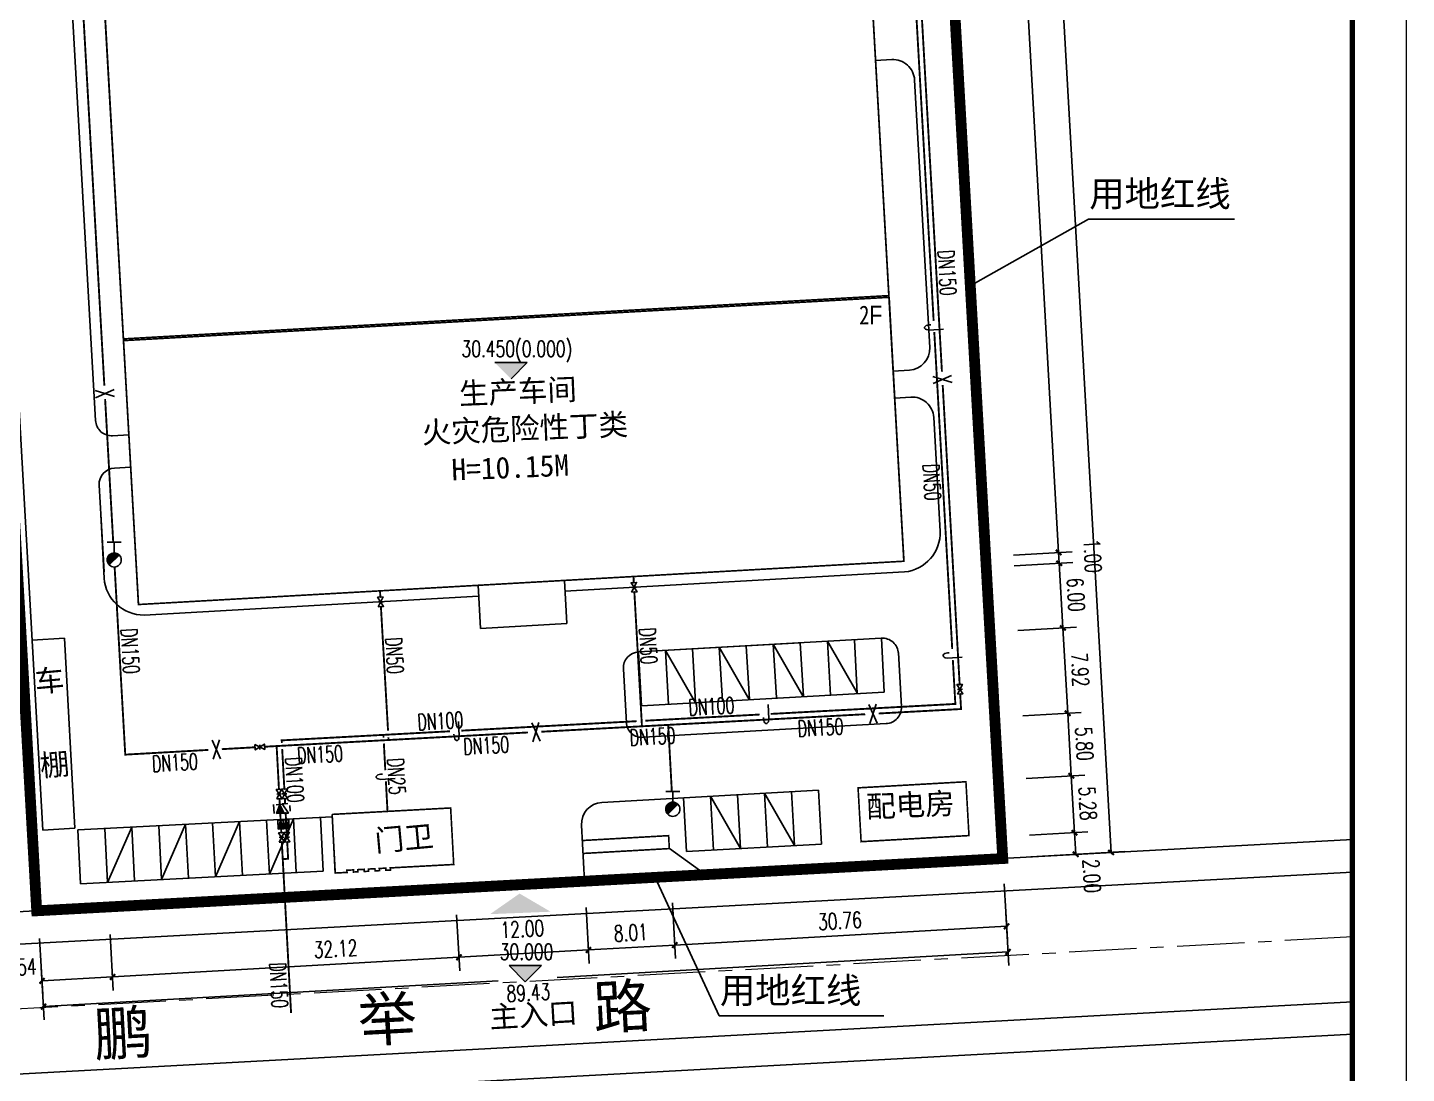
# Model space of a CAD drawing. Header units: millimetres. Extents: x 53009415 to 54059915, y 20499171 to 20796171.
# Drawn here: x 53932282 to 54059915, y 20552392 to 20649254 of the extents above; entities that cross this region are included whole.
import ezdxf

# ---------------------------------------------------------------- set-up
doc = ezdxf.new("R2010")
doc.units = ezdxf.units.MM
doc.header["$LTSCALE"] = 1000
doc.linetypes.add('CENTER', pattern=[2, 1.25, -0.25, 0.25, -0.25])
for name, color, linetype in [('0－指标', 7, 'Continuous'), ('B', 7, 'Continuous'), ('DIM_ELEV', 3, 'Continuous'), ('EQUIP_消火栓', 7, 'Continuous'), ('KZD', 1, 'Continuous'), ('PIPE-消防', 1, 'Continuous'), ('PIPE-给水', 3, 'Continuous'), ('PUB_DIM', 3, 'Continuous'), ('PUB_TEXT', 7, 'Continuous'), ('RD-侧石线', 5, 'Continuous'), ('ROAD', 2, 'Continuous'), ('TEXT_消防', 7, 'Continuous'), ('TEXT_给水', 7, 'Continuous'), ('VALVE_消防', 7, 'Continuous'), ('VALVE_给水', 7, 'Continuous'), ('建筑', 41, 'Continuous'), ('玻璃', 4, 'Continuous')]:
    doc.layers.add(name, color=color, linetype=linetype)
for name, color, linetype, lineweight in [('AXIS', 2, 'CENTER', 0), ('PUB_TITLE', 7, 'Continuous', 20), ('已设计道路边线', 4, 'Continuous', 50)]:
    doc.layers.add(name, color=color, linetype=linetype, lineweight=lineweight)
doc.styles.add('-黑体', font='simhei.ttf', dxfattribs={"width": 0.8})
doc.styles.add('_TCH_DIM', font='SIMPLEX', dxfattribs={"bigfont": 'GBCBIG'})
doc.styles.add('_TCH_DIM_T3', font='SIMPLEX', dxfattribs={"width": 0.705882, "bigfont": 'GBCBIG'})
doc.styles.add('_TWT_PIPEDN', font='SIMPLEX', dxfattribs={"width": 0.8, "height": 3.5, "bigfont": 'HZTXT'})
doc.styles.add('_TWT_PIPETEXT', font='SIMPLEX', dxfattribs={"width": 0.8, "height": 3.5, "bigfont": 'HZTXT'})
doc.styles.add('黑体', font='simhei.ttf')
doc.dimstyles.new('_TCH_ARCH&&500', dxfattribs={"dimtxt": 1487.5, "dimasz": 500, "dimexe": 1250, "dimexo": 1500, "dimgap": 631.25, "dimtad": 1, "dimlfac": 0.001, "dimzin": 0, "dimdsep": 46, "dimtxsty": '_TCH_DIM_T3', "dimblk": 'ARCHTICK', "dimcen": 0.09, "dimclrt": 7, "dimazin": 2, "dimtfac": 1, "dimtix": 1, "dimtmove": 2, "dimatfit": 3, "dimfxl": 0, "dimtolj": 1, "dimtzin": 0, "dimarcsym": 0})

# ---------------------------------------------------------------- blocks, each defined once
blk = doc.blocks.new('_ArchTick')
at = {"color": 0, "linetype": 'ByBlock', "const_width": 0.4}
blk.add_lwpolyline([(-0.5, -0.5), (0.5, 0.5)], dxfattribs=at)
blk = doc.blocks.new('*D48')
at = {"layer": 'Defpoints', "color": 0, "transparency": 16777216}
for p in [(54022748, 20568767), (53933464, 20563713), (54023038, 20563643)]:
    blk.add_point(p, dxfattribs=at)
at = {"layer": 'PUB_DIM', "color": 0, "lineweight": -2, "transparency": 16777216}
for p, q in [((54022833, 20567269), (54023109, 20562395)), ((54023038, 20563643), (53981294, 20561280)), ((53933549, 20562215), (53933825, 20557341)), ((53933754, 20558589), (53975840, 20560971))]:
    blk.add_line(p, q, dxfattribs=at)
at = {"layer": 'PUB_DIM', "color": 0, "lineweight": -2, "transparency": 16777216, "xscale": 500, "yscale": 500, "zscale": 500}
for p, rotation in [((54023038, 20563643), 3.23970016386196), ((53933754, 20558589), 183.239700163862)]:
    blk.add_blockref('_ArchTick', p, dxfattribs=dict(at, rotation=rotation))
at = {"layer": 'PUB_DIM', "color": 7, "transparency": 16777216, "insert": (53978638, 20559873), "char_height": 1487.5, "attachment_point": 5, "rotation": 3.2397, "style": '_TCH_DIM_T3'}
blk.add_mtext('\\A1;89.43', dxfattribs=at)
blk = doc.blocks.new('*D49')
at = {"layer": 'Defpoints', "color": 0, "transparency": 16777216}
for p in [(53933313, 20566381), (53939839, 20566750), (53940145, 20561332)]:
    blk.add_point(p, dxfattribs=at)
at = {"layer": 'PUB_DIM', "color": 0, "lineweight": -2, "transparency": 16777216}
for p, q in [((53933398, 20564883), (53933691, 20559715)), ((53939923, 20565253), (53940216, 20560084)), ((53933620, 20560963), (53940145, 20561332))]:
    blk.add_line(p, q, dxfattribs=at)
at = {"layer": 'PUB_DIM', "color": 0, "lineweight": -2, "transparency": 16777216, "xscale": 500, "yscale": 500, "zscale": 500}
for p, rotation in [((53933620, 20560963), 183.239700163843), ((53940145, 20561332), 3.239700163842966)]:
    blk.add_blockref('_ArchTick', p, dxfattribs=dict(at, rotation=rotation))
at = {"layer": 'PUB_DIM', "color": 7, "transparency": 16777216, "insert": (53931545, 20562223), "char_height": 1487.5, "attachment_point": 5, "rotation": 3.2397, "style": '_TCH_DIM_T3'}
blk.add_mtext('\\A1;6.54', dxfattribs=at)
blk = doc.blocks.new('*D50')
at = {"layer": 'Defpoints', "color": 0, "transparency": 16777216}
for p in [(53971908, 20568565), (53939839, 20566750), (53972214, 20563148)]:
    blk.add_point(p, dxfattribs=at)
at = {"layer": 'PUB_DIM', "color": 0, "lineweight": -2, "transparency": 16777216}
for p, q in [((53971992, 20567068), (53972285, 20561900)), ((53939923, 20565253), (53940216, 20560084)), ((53940145, 20561332), (53972214, 20563148))]:
    blk.add_line(p, q, dxfattribs=at)
at = {"layer": 'PUB_DIM', "color": 0, "lineweight": -2, "transparency": 16777216, "xscale": 500, "yscale": 500, "zscale": 500}
for p, rotation in [((53972214, 20563148), 3.239700163851681), ((53940145, 20561332), 183.2397001638517)]:
    blk.add_blockref('_ArchTick', p, dxfattribs=dict(at, rotation=rotation))
at = {"layer": 'PUB_DIM', "color": 7, "transparency": 16777216, "insert": (53960789, 20563936), "char_height": 1487.5, "attachment_point": 5, "rotation": 3.2397, "style": '_TCH_DIM_T3'}
blk.add_mtext('\\A1;32.12', dxfattribs=at)
blk = doc.blocks.new('*D51')
at = {"layer": 'Defpoints', "color": 0, "transparency": 16777216}
for p in [(53971908, 20568565), (53983891, 20569244), (53984198, 20563826)]:
    blk.add_point(p, dxfattribs=at)
at = {"layer": 'PUB_DIM', "color": 0, "lineweight": -2, "transparency": 16777216}
for p, q in [((53971992, 20567068), (53972285, 20561900)), ((53983976, 20567746), (53984269, 20562578)), ((53972214, 20563148), (53984198, 20563826))]:
    blk.add_line(p, q, dxfattribs=at)
at = {"layer": 'PUB_DIM', "color": 0, "lineweight": -2, "transparency": 16777216, "xscale": 500, "yscale": 500, "zscale": 500}
for p, rotation in [((53972214, 20563148), 183.2397001638552), ((53984198, 20563826), 3.239700163855153)]:
    blk.add_blockref('_ArchTick', p, dxfattribs=dict(at, rotation=rotation))
at = {"layer": 'PUB_DIM', "color": 7, "transparency": 16777216, "insert": (53978077, 20565767), "char_height": 1487.5, "attachment_point": 5, "rotation": 3.2397, "style": '_TCH_DIM_T3'}
blk.add_mtext('\\A1;12.00', dxfattribs=at)
blk = doc.blocks.new('*D52')
at = {"layer": 'Defpoints', "color": 0, "transparency": 16777216}
for p in [(53991886, 20569696), (53983891, 20569244), (53992193, 20564279)]:
    blk.add_point(p, dxfattribs=at)
at = {"layer": 'PUB_DIM', "color": 0, "lineweight": -2, "transparency": 16777216}
for p, q in [((53991971, 20568199), (53992264, 20563031)), ((53983976, 20567746), (53984269, 20562578)), ((53984198, 20563826), (53992193, 20564279))]:
    blk.add_line(p, q, dxfattribs=at)
at = {"layer": 'PUB_DIM', "color": 0, "lineweight": -2, "transparency": 16777216, "xscale": 500, "yscale": 500, "zscale": 500}
for p, rotation in [((53992193, 20564279), 3.23970016384252), ((53984198, 20563826), 183.2397001638425)]:
    blk.add_blockref('_ArchTick', p, dxfattribs=dict(at, rotation=rotation))
at = {"layer": 'PUB_DIM', "color": 7, "transparency": 16777216, "insert": (53988118, 20565425), "char_height": 1487.5, "attachment_point": 5, "rotation": 3.2397, "style": '_TCH_DIM_T3'}
blk.add_mtext('\\A1;8.01', dxfattribs=at)
blk = doc.blocks.new('*D53')
at = {"layer": 'Defpoints', "color": 0, "transparency": 16777216}
for p in [(54022597, 20571435), (53991886, 20569696), (54022904, 20566017)]:
    blk.add_point(p, dxfattribs=at)
at = {"layer": 'PUB_DIM', "color": 0, "lineweight": -2, "transparency": 16777216}
for p, q in [((54022682, 20569937), (54022974, 20564769)), ((53991971, 20568199), (53992264, 20563031)), ((53992193, 20564279), (54022904, 20566017))]:
    blk.add_line(p, q, dxfattribs=at)
at = {"layer": 'PUB_DIM', "color": 0, "lineweight": -2, "transparency": 16777216, "xscale": 500, "yscale": 500, "zscale": 500}
for p, rotation in [((54022904, 20566017), 3.23970016384981), ((53992193, 20564279), 183.2397001638498)]:
    blk.add_blockref('_ArchTick', p, dxfattribs=dict(at, rotation=rotation))
at = {"layer": 'PUB_DIM', "color": 7, "transparency": 16777216, "insert": (54007471, 20566521), "char_height": 1487.5, "attachment_point": 5, "rotation": 3.2397, "style": '_TCH_DIM_T3'}
blk.add_mtext('\\A1;30.76', dxfattribs=at)
blk = doc.blocks.new('*D54')
at = {"layer": 'Defpoints', "color": 0, "transparency": 16777216}
for p in [(54023530, 20574363), (54023643, 20572369), (54029303, 20572690)]:
    blk.add_point(p, dxfattribs=at)
at = {"layer": 'PUB_DIM', "color": 0, "lineweight": -2, "transparency": 16777216}
for p, q in [((54025027, 20574448), (54030438, 20574754)), ((54029190, 20574683), (54029303, 20572690)), ((54025140, 20572454), (54030551, 20572761))]:
    blk.add_line(p, q, dxfattribs=at)
at = {"layer": 'PUB_DIM', "color": 0, "lineweight": -2, "transparency": 16777216, "xscale": 500, "yscale": 500, "zscale": 500}
for p, rotation in [((54029190, 20574683), 93.24025854259537), ((54029303, 20572690), 273.2402585425954)]:
    blk.add_blockref('_ArchTick', p, dxfattribs=dict(at, rotation=rotation))
at = {"layer": 'PUB_DIM', "color": 7, "transparency": 16777216, "insert": (54030794, 20570671), "char_height": 1487.5, "attachment_point": 5, "rotation": 273.24026, "style": '_TCH_DIM_T3'}
blk.add_mtext('\\A1;2.00', dxfattribs=at)
blk = doc.blocks.new('*D55')
at = {"layer": 'Defpoints', "color": 0, "transparency": 16777216}
for p in [(54023231, 20579637), (54029190, 20574683), (54023530, 20574363)]:
    blk.add_point(p, dxfattribs=at)
at = {"layer": 'PUB_DIM', "color": 0, "lineweight": -2, "transparency": 16777216}
for p, q in [((54024729, 20579722), (54030139, 20580028)), ((54028891, 20579957), (54029190, 20574683)), ((54025027, 20574448), (54030438, 20574754))]:
    blk.add_line(p, q, dxfattribs=at)
at = {"layer": 'PUB_DIM', "color": 0, "lineweight": -2, "transparency": 16777216, "xscale": 500, "yscale": 500, "zscale": 500}
for p, rotation in [((54028891, 20579957), 93.24025854260911), ((54029190, 20574683), 273.2402585426091)]:
    blk.add_blockref('_ArchTick', p, dxfattribs=dict(at, rotation=rotation))
at = {"layer": 'PUB_DIM', "color": 7, "transparency": 16777216, "insert": (54030413, 20577398), "char_height": 1487.5, "attachment_point": 5, "rotation": 273.24026, "style": '_TCH_DIM_T3'}
blk.add_mtext('\\A1;5.28', dxfattribs=at)
blk = doc.blocks.new('*D56')
at = {"layer": 'Defpoints', "color": 0, "transparency": 16777216}
for p in [(54022903, 20585428), (54028891, 20579957), (54023231, 20579637)]:
    blk.add_point(p, dxfattribs=at)
at = {"layer": 'PUB_DIM', "color": 0, "lineweight": -2, "transparency": 16777216}
for p, q in [((54024401, 20585513), (54029811, 20585819)), ((54028563, 20585748), (54028891, 20579957)), ((54024729, 20579722), (54030139, 20580028))]:
    blk.add_line(p, q, dxfattribs=at)
at = {"layer": 'PUB_DIM', "color": 0, "lineweight": -2, "transparency": 16777216, "xscale": 500, "yscale": 500, "zscale": 500}
for p, rotation in [((54028563, 20585748), 93.24025854260641), ((54028891, 20579957), 273.2402585426064)]:
    blk.add_blockref('_ArchTick', p, dxfattribs=dict(at, rotation=rotation))
at = {"layer": 'PUB_DIM', "color": 7, "transparency": 16777216, "insert": (54030100, 20582931), "char_height": 1487.5, "attachment_point": 5, "rotation": 273.24026, "style": '_TCH_DIM_T3'}
blk.add_mtext('\\A1;5.80', dxfattribs=at)
blk = doc.blocks.new('*D57')
at = {"layer": 'Defpoints', "color": 0, "transparency": 16777216}
for p in [(54022456, 20593335), (54022903, 20585428), (54028563, 20585748)]:
    blk.add_point(p, dxfattribs=at)
at = {"layer": 'PUB_DIM', "color": 0, "lineweight": -2, "transparency": 16777216}
for p, q in [((54023953, 20593419), (54029364, 20593726)), ((54028116, 20593655), (54028563, 20585748)), ((54024401, 20585513), (54029811, 20585819))]:
    blk.add_line(p, q, dxfattribs=at)
at = {"layer": 'PUB_DIM', "color": 0, "lineweight": -2, "transparency": 16777216, "xscale": 500, "yscale": 500, "zscale": 500}
for p, rotation in [((54028116, 20593655), 93.24025854260513), ((54028563, 20585748), 273.2402585426051)]:
    blk.add_blockref('_ArchTick', p, dxfattribs=dict(at, rotation=rotation))
at = {"layer": 'PUB_DIM', "color": 7, "transparency": 16777216, "insert": (54029712, 20589779), "char_height": 1487.5, "attachment_point": 5, "rotation": 273.24026, "style": '_TCH_DIM_T3'}
blk.add_mtext('\\A1;7.92', dxfattribs=at)
blk = doc.blocks.new('*D58')
at = {"layer": 'Defpoints', "color": 0, "transparency": 16777216}
for p in [(54022117, 20599322), (54022456, 20593335), (54028116, 20593655)]:
    blk.add_point(p, dxfattribs=at)
at = {"layer": 'PUB_DIM', "color": 0, "lineweight": -2, "transparency": 16777216}
for p, q in [((54023614, 20599407), (54029025, 20599713)), ((54027777, 20599642), (54028116, 20593655)), ((54023953, 20593419), (54029364, 20593726))]:
    blk.add_line(p, q, dxfattribs=at)
at = {"layer": 'PUB_DIM', "color": 0, "lineweight": -2, "transparency": 16777216, "xscale": 500, "yscale": 500, "zscale": 500}
for p, rotation in [((54027777, 20599642), 93.24025854257326), ((54028116, 20593655), 273.2402585425733)]:
    blk.add_blockref('_ArchTick', p, dxfattribs=dict(at, rotation=rotation))
at = {"layer": 'PUB_DIM', "color": 7, "transparency": 16777216, "insert": (54029319, 20596726), "char_height": 1487.5, "attachment_point": 5, "rotation": 273.24026, "style": '_TCH_DIM_T3'}
blk.add_mtext('\\A1;6.00', dxfattribs=at)
blk = doc.blocks.new('*D59')
at = {"layer": 'Defpoints', "color": 0, "transparency": 16777216}
for p in [(54022060, 20600320), (54022117, 20599322), (54027777, 20599642)]:
    blk.add_point(p, dxfattribs=at)
at = {"layer": 'PUB_DIM', "color": 0, "lineweight": -2, "transparency": 16777216}
for p, q in [((54023558, 20600405), (54028968, 20600711)), ((54027720, 20600641), (54027692, 20601140)), ((54027720, 20600641), (54027777, 20599642)), ((54023614, 20599407), (54029025, 20599713)), ((54027777, 20599642), (54027805, 20599143))]:
    blk.add_line(p, q, dxfattribs=at)
at = {"layer": 'PUB_DIM', "color": 0, "lineweight": -2, "transparency": 16777216, "xscale": 500, "yscale": 500, "zscale": 500}
for p, rotation in [((54027720, 20600641), 273.2402585426219), ((54027777, 20599642), 93.24025854262186)]:
    blk.add_blockref('_ArchTick', p, dxfattribs=dict(at, rotation=rotation))
at = {"layer": 'PUB_DIM', "color": 7, "transparency": 16777216, "insert": (54030869, 20600318), "char_height": 1487.5, "attachment_point": 5, "rotation": 273.24026, "style": '_TCH_DIM_T3'}
blk.add_mtext('\\A1;1.00', dxfattribs=at)
blk = doc.blocks.new('*D60')
at = {"layer": 'Defpoints', "color": 0, "transparency": 16777216}
for p in [(54014131, 20740376), (54022060, 20600320), (54027720, 20600641)]:
    blk.add_point(p, dxfattribs=at)
at = {"layer": 'PUB_DIM', "color": 0, "lineweight": -2, "transparency": 16777216}
for p, q in [((54015629, 20740461), (54021039, 20740767)), ((54019791, 20740696), (54027720, 20600641)), ((54023558, 20600405), (54028968, 20600711))]:
    blk.add_line(p, q, dxfattribs=at)
at = {"layer": 'PUB_DIM', "color": 0, "lineweight": -2, "transparency": 16777216, "xscale": 500, "yscale": 500, "zscale": 500}
for p, rotation in [((54019791, 20740696), 93.2402585425965), ((54027720, 20600641), 273.2402585425965)]:
    blk.add_blockref('_ArchTick', p, dxfattribs=dict(at, rotation=rotation))
at = {"layer": 'PUB_DIM', "color": 7, "transparency": 16777216, "insert": (54025129, 20670746), "char_height": 1487.5, "attachment_point": 5, "rotation": 273.24026, "style": '_TCH_DIM_T3'}
blk.add_mtext('\\A1;140.28', dxfattribs=at)
blk = doc.blocks.new('*D75')
at = {"layer": 'Defpoints', "color": 0, "transparency": 16777216}
for p in [(54017046, 20747293), (54026938, 20572541), (54032580, 20572860)]:
    blk.add_point(p, dxfattribs=at)
at = {"layer": 'PUB_DIM', "color": 0, "lineweight": -2, "transparency": 16777216}
for p, q in [((54018544, 20747377), (54023937, 20747683)), ((54022689, 20747612), (54032580, 20572860)), ((54028436, 20572626), (54033828, 20572931))]:
    blk.add_line(p, q, dxfattribs=at)
at = {"layer": 'PUB_DIM', "color": 0, "lineweight": -2, "transparency": 16777216, "xscale": 500, "yscale": 500, "zscale": 500}
for p, rotation in [((54022689, 20747612), 93.2397001638341), ((54032580, 20572860), 273.2397001638341)]:
    blk.add_blockref('_ArchTick', p, dxfattribs=dict(at, rotation=rotation))
at = {"layer": 'PUB_DIM', "color": 7, "transparency": 16777216, "insert": (54029007, 20660314), "char_height": 1487.5, "attachment_point": 5, "rotation": 273.2397, "style": '_TCH_DIM_T3'}
blk.add_mtext('\\A1;175.03', dxfattribs=at)
blk = doc.blocks.new('$VALVE$00000296')
for points in [[(-125, 72), (-125, -72), (125, 72), (125, -72), (-125, 72)], [(0, 60), (0, -64)]]:
    blk.add_lwpolyline(points)
for p in [(-125, 0), (125, 0)]:
    blk.add_point(p)
blk = doc.blocks.new('$VALVE$00000752')
for p, q in [((-112.5, 75), (112.5, 75)), ((112.5, 75), (112.5, -75)), ((112.5, -75), (-112.5, -75))]:
    blk.add_line(p, q)
blk.add_lwpolyline([(-112.5, -75), (112.5, 0), (-112.5, 75)], close=True)
for p in [(-112.5, 0), (112.5, 0)]:
    blk.add_point(p)
blk.add_solid([(-112.5, 75), (112.5, 0), (-112.5, -75)])
blk = doc.blocks.new('$VALVE$00000315')
blk.add_line((-75, 125), (75, 125))
blk.add_lwpolyline([(-125, -75), (-125, 75), (125, -75), (125, 75)])
for p in [(-125, 0), (125, 0)]:
    blk.add_point(p)
blk.add_solid([(0, 125), (0, 150), (75, 125)])
blk = doc.blocks.new('$VALVE$00000656')
for p, q in [((-113, 110), (-113, -100)), ((118, -164), (-119, -164))]:
    blk.add_line(p, q)
blk.add_lwpolyline([(119, 5, 203, 0, 0), (-113, 5, 0, 0, 0)], format="xyseb")
blk.add_lwpolyline([(119, 107), (-113, 5), (119, -97)], close=True)
for p in [(-113, 5), (119, 5)]:
    blk.add_point(p)
blk.add_solid([(-44, -164), (-44, -139), (-119, -164)])
blk = doc.blocks.new('$TwtSys$00000385')
for p, q in [((0, 331), (-130, 331)), ((0, 331), (0, 131)), ((0, 331), (130, 331)), ((92, 92), (-92, -92))]:
    blk.add_line(p, q)
for start, end in [(135, 315), (315, 135)]:
    blk.add_arc((0, 0), 131, start, end)
at = {"color": 0}
for points in [[(-34, 127), (-127, 34), (34, 127), (-127, -34)], [(-93, 93), (-93, 93), (-34, 127), (-127, 34)], [(34, 127), (-127, -34), (93, 93), (-93, -93)]]:
    blk.add_solid(points, dxfattribs=at)

msp = doc.modelspace()

# ---------------------------------------------------------------- hatches: boundary and pattern name
at = {"layer": 'DIM_ELEV'}
for points in [[(53977030.712, 20616727.144), (53975530.712, 20618227.144), (53978530.712, 20618227.144)], [(53978353.318, 20560887.149), (53979853.318, 20562387.149), (53976853.318, 20562387.149)]]:
    msp.add_hatch(color=256, dxfattribs=at).paths.add_polyline_path(points)
at = {"layer": 'PIPE-消防'}
for points in [[(54018688.547, 20586140.172), (54018775.907, 20586145.117), (54018780.864, 20586057.54)], [(54018688.547, 20586140.172), (54018693.275, 20586052.8), (54018780.864, 20586057.54)], [(53941323.504, 20581918.184), (53941236.144, 20581913.239), (53941241.089, 20581825.878)], [(53941323.504, 20581918.184), (53941328.449, 20581830.823), (53941241.089, 20581825.878)]]:
    msp.add_hatch(color=256, dxfattribs=at).paths.add_polyline_path(points)
at = {"layer": 'PIPE-给水'}
for points in [[(54018161.019, 20586612.352), (54018248.379, 20586617.297), (54018253.336, 20586529.721)], [(54018161.019, 20586612.352), (54018165.747, 20586524.98), (54018253.336, 20586529.721)], [(53955806.979, 20583237.577), (53955802.25, 20583324.949), (53955714.878, 20583320.22)], [(53955806.979, 20583237.577), (53955719.606, 20583232.848), (53955714.878, 20583320.22)], [(53956400.538, 20572270.678), (53956487.91, 20572275.406), (53956492.639, 20572188.034)], [(53956400.538, 20572270.678), (53956405.267, 20572183.305), (53956492.639, 20572188.034)]]:
    msp.add_hatch(color=256, dxfattribs=at).paths.add_polyline_path(points)
at = {"layer": '玻璃'}
msp.add_hatch(color=256, dxfattribs=at).paths.add_polyline_path([(53975092.42, 20567142.864), (53980696.844, 20567369.624), (53977821.943, 20569052.763)])

# ---------------------------------------------------------------- linework, layer by layer
for p, q in [((54030500.281, 20631502.919), (54019546.131, 20625331.357)), ((54030500.281, 20631502.919), (54044010.149, 20631502.919)), ((54013407.025, 20599830.437), (54013124.905, 20604814.468)), ((54013407.025, 20599830.437), (54003423.007, 20599265.294)), ((53973980.138, 20597598.689), (53981967.353, 20598050.803)), ((53973980.138, 20597598.689), (53974206.195, 20593605.081)), ((53981967.353, 20598050.803), (53982193.41, 20594057.196)), ((53974206.195, 20593605.081), (53982193.41, 20594057.196)), ((53933127.918, 20567452.595), (54022535.825, 20572513.42)), ((53990376.469, 20570551.048), (53996312.238, 20557714.127)), ((53996312.238, 20557714.127), (54011531.106, 20557714.127))]:
    msp.add_line(p, q)
at = {"const_width": 150, "flags": 128}
msp.add_lwpolyline([(54010816.18, 20689837.868), (54008320.176, 20689696.582), (54005479.203, 20739886.24), (53934612.644, 20735874.858), (53942540.466, 20595819.054), (54013407.025, 20599830.437), (54008768.899, 20681769.272), (54011264.903, 20681910.558)], close=True, dxfattribs=at)
msp.add_lwpolyline([(54009156.899, 20578840.062), (54009439.019, 20573856.031), (54019423.037, 20574421.174), (54019140.917, 20579405.205), (54009156.899, 20578840.062)], dxfattribs=at)
at = {"layer": 'AXIS', "color": 4, "linetype": 'CENTER', "ltscale": 5}
msp.add_lwpolyline([(54054915.383, 20565030.903), (53854915.383, 20554206.341)], dxfattribs=at)
at = {"layer": 'DIM_ELEV'}
for p, q in [((53975530.712, 20618227.144), (53978530.712, 20618227.144)), ((53977030.712, 20616727.144), (53978530.712, 20618227.144)), ((53978353.318, 20560887.149), (53976853.318, 20562387.149)), ((53979853.318, 20562387.149), (53976853.318, 20562387.149)), ((53978353.318, 20560887.149), (53979853.318, 20562387.149))]:
    msp.add_line(p, q, dxfattribs=at)
at = {"layer": 'KZD', "const_width": 1000, "flags": 128}
msp.add_lwpolyline([(54022548.342, 20572292.28), (54012663.253, 20746928.864), (53923242.604, 20742090.165), (53933127.918, 20567452.595), (54022548.342, 20572292.28)], close=True, dxfattribs=at)
at = {"layer": 'PIPE-消防', "ltscale": 5, "const_width": 175}
for points in [[(53939389.181, 20616090.634), (53936450.103, 20668013.461)], [(54014702.695, 20656555.694), (54016919.776, 20617387.927)], [(54016990.23, 20616143.253), (54018559.963, 20588411.783)], [(53940209.285, 20601602.382), (53939459.636, 20614845.96)], [(53941323.504, 20581918.184), (53940340.042, 20599292.375)], [(53988398.897, 20597851.458), (53988367.108, 20598413.059)], [(53964937.895, 20596505.69), (53964904.666, 20597084.974)], [(53989152.299, 20584541.587), (53988448.347, 20596977.857)], [(53965647.781, 20584130.121), (53964988.004, 20595632.126)], [(54018609.413, 20587538.181), (54018688.547, 20586140.172)], [(54018688.547, 20586140.172), (54011060.024, 20585727.295)], [(53991583.181, 20584673.153), (53989152.299, 20584541.587)], [(54009815.18, 20585659.92), (53991583.181, 20584673.153)], [(53991916.459, 20578515.34), (53991583.181, 20584673.153)], [(53965696.998, 20583272.12), (53965682.526, 20583524.409)], [(53978603.113, 20583970.635), (53965696.998, 20583272.12)], [(53989152.299, 20584541.587), (53979847.958, 20584038.01)], [(53949017.171, 20582353.682), (53941323.504, 20581918.184)], [(53953343.578, 20582598.577), (53950261.846, 20582424.136)], [(53955334.731, 20582711.285), (53954217.18, 20582648.027)], [(53965696.998, 20583272.12), (53955334.731, 20582711.285)], [(53955334.731, 20582711.285), (53955552.017, 20578696.6)], [(53955599.305, 20577822.879), (53955626.962, 20577311.879)], [(53955670.793, 20576502.043), (53955707.22, 20575829)], [(53955749.779, 20575042.651), (53955769.132, 20574685.08)], [(53955816.42, 20573811.358), (53956672.653, 20557991.166)]]:
    msp.add_lwpolyline(points, dxfattribs=at)
at = {"layer": 'PIPE-给水', "ltscale": 5, "const_width": 175}
for points in [[(54014226.682, 20656117.775), (54016152.654, 20622092.853)], [(54016211.052, 20621061.171), (54017872.378, 20591711.59)], [(54017930.776, 20590679.908), (54018161.019, 20586612.352)], [(54018161.019, 20586612.352), (54001077.979, 20585687.77)], [(53988669.125, 20585016.168), (53972420.994, 20584136.774)], [(54000046.156, 20585631.925), (53989465.169, 20585059.252)], [(53965577.561, 20583766.388), (53955806.978, 20583237.577)], [(53965220, 20583740), (53965232.868, 20583499.954)], [(53971389.171, 20584080.929), (53965577.561, 20583766.388)], [(53955806.978, 20583237.577), (53955820.387, 20582989.829)], [(53955849.804, 20582446.31), (53956051.286, 20578723.622)], [(53965262.38, 20582949.391), (53965394.933, 20580476.591)], [(53965450.245, 20579444.739), (53965599.845, 20576653.92)], [(53956098.575, 20577849.901), (53956124.502, 20577370.843)], [(53956171.791, 20576497.122), (53956206.489, 20575856.022)], [(53956249.048, 20575069.672), (53956268.401, 20574712.101)], [(53956315.689, 20573838.38), (53956400.538, 20572270.678)], [(53956400.538, 20572270.678), (53955901.268, 20572243.656)]]:
    msp.add_lwpolyline(points, dxfattribs=at)
at = {"layer": 'PUB_TEXT'}
for p, q in [((54013407.025, 20599830.437), (54012023.556, 20624271.313)), ((53941156.997, 20620259.93), (53942540.466, 20595819.054)), ((53942540.466, 20595819.054), (54013407.025, 20599830.437))]:
    msp.add_line(p, q, dxfattribs=at)
msp.add_lwpolyline([(54008768.899, 20681769.272), (54013407.025, 20599830.437), (53942540.466, 20595819.054), (53934612.644, 20735874.858), (54005479.203, 20739886.24), (54008320.176, 20689696.582), (54010816.18, 20689837.868)], dxfattribs=at)
at = {"layer": 'PUB_TEXT', "const_width": 150}
for points in [[(54012014.513, 20624431.057), (53941147.954, 20620419.674)], [(54012023.556, 20624271.313), (53941156.997, 20620259.93)]]:
    msp.add_lwpolyline(points, dxfattribs=at)
at = {"layer": 'PUB_TITLE'}
msp.add_lwpolyline([(53849915.383, 20796170.783), (53849915.383, 20499170.783), (54059915.383, 20499170.783), (54059915.383, 20796170.783)], close=True, dxfattribs=at)
at = {"layer": 'PUB_TITLE', "const_width": 500}
msp.add_lwpolyline([(53854915.383, 20783670.783), (53854915.383, 20504170.783), (54054915.383, 20504170.783), (54054915.383, 20783670.783)], close=True, dxfattribs=at)
at = {"layer": 'RD-侧石线', "linetype": 'ByBlock', "flags": 128}
for points in [[(54054915.383, 20571039.684), (53854915.383, 20560215.123)], [(54054915.383, 20559022.121), (53854915.383, 20548197.56)]]:
    msp.add_lwpolyline(points, dxfattribs=at)
at = {"layer": 'ROAD'}
for p, q in [((54013263.817, 20735059.37, 0), (54022065.21, 20579570.732)), ((53924755.684, 20733054.192), (53933706.404, 20574927.497)), ((53933744.022, 20698125.437), (53938570.341, 20612861.924)), ((54010782.502, 20646196.216), (54012279.491, 20646280.953)), ((54014389.323, 20644397.178), (54015790.877, 20619636.813)), ((54013907.102, 20617526.981), (54012410.113, 20617442.245)), ((54014048.388, 20615030.977), (54012551.399, 20614946.24)), ((54016158.22, 20613147.202), (54016753.88, 20602624.047)), ((53940152.715, 20611449.092), (53941650.931, 20611533.898)), ((53940322.258, 20608453.887), (53941820.474, 20608538.693)), ((53938909.426, 20606871.513), (53939363.801, 20598844.362)), ((53939053.63, 20604155.321), (53939368.841, 20598254.814)), ((54013462.925, 20598832), (53982023.867, 20597052.401)), ((53974036.653, 20596600.287), (53943067.309, 20594847.275)), ((53935693.325, 20592702.107), (53932709.836, 20592533.227)), ((53935693.325, 20592702.107), (53936646.33, 20575093.911)), ((53988823.577, 20591430.811), (54011308.664, 20592703.573)), ((54006590.339, 20587432.68), (54006320.345, 20592421.211)), ((54009098.921, 20587570.487), (54006320.345, 20592421.211)), ((54009086.351, 20587573.967), (54008816.692, 20592556.32)), ((54011582.363, 20587715.253), (54011312.37, 20592703.778)), ((53988823.338, 20591434.857), (53989118.254, 20586443.678)), ((53988843.094, 20591436.106), (54003799.403, 20592282.704)), ((53991319.343, 20591576.274), (53991613.727, 20586594.085)), ((53991319.343, 20591576.274), (53991613.727, 20586594.085)), ((53994097.918, 20586725.55), (53991319.343, 20591576.274)), ((53993815.355, 20591717.56), (53994109.374, 20586741.546)), ((53996311.367, 20591858.846), (53996605.386, 20586882.833)), ((53999089.943, 20587008.122), (53996311.367, 20591858.846)), ((53998807.379, 20592000.132), (53999101.398, 20587024.119)), ((54001303.391, 20592141.418), (54001597.411, 20587165.405)), ((54004082.214, 20587286.518), (54001303.638, 20592137.241)), ((54003799.403, 20592282.704), (54004093.423, 20587306.691)), ((54013164.243, 20586336.241), (54012884.673, 20591367.864)), ((53987709.853, 20584821.637), (53987430.057, 20589857.438)), ((53989118.254, 20586443.678), (54011582.363, 20587715.253)), ((53991604.003, 20586584.383), (53991601.678, 20586588.442)), ((53996596.027, 20586866.955), (53996593.702, 20586871.014)), ((53989283.658, 20583524.866), (54011749.003, 20584796.511)), ((54005480.613, 20578631.965), (53985439.869, 20577497.564)), ((54002984.609, 20578490.68), (54003267.18, 20573498.671)), ((54005480.613, 20578631.965), (54005763.185, 20573639.957)), ((53993000.591, 20577925.537), (53993283.162, 20572933.528)), ((53995496.595, 20578066.823), (53995779.167, 20573074.814)), ((53995496.595, 20578066.823), (53998275.171, 20573216.1)), ((53997992.6, 20578208.108), (53998275.171, 20573216.1)), ((54000488.604, 20578349.394), (54000771.176, 20573357.385)), ((54000488.604, 20578349.394), (54003267.18, 20573498.671)), ((53936927.795, 20574952.669), (53960481.871, 20576169.038)), ((53954404.507, 20575855.193), (53954662.371, 20570861.847)), ((53956901.18, 20575984.126), (53954662.371, 20570861.847)), ((53956901.18, 20575984.126), (53957159.044, 20570990.779)), ((53959397.853, 20576113.058), (53959655.717, 20571119.711)), ((53936646.33, 20575093.911), (53933706.404, 20574927.497)), ((53936927.795, 20574952.669), (53937185.659, 20569959.323)), ((53939424.468, 20575081.601), (53939682.332, 20570088.255)), ((53941921.141, 20575210.533), (53939682.332, 20570088.255)), ((53941921.141, 20575210.533), (53942179.005, 20570217.187)), ((53944417.814, 20575339.465), (53944675.679, 20570346.119)), ((53946914.488, 20575468.397), (53944675.679, 20570346.119)), ((53946914.488, 20575468.397), (53947172.352, 20570475.051)), ((53949411.161, 20575597.329), (53949669.025, 20570603.983)), ((53951907.834, 20575726.261), (53949669.025, 20570603.983)), ((53951907.834, 20575726.261), (53952165.698, 20570732.915)), ((53983555.82, 20575392.673), (53983836.396, 20570208.629)), ((54005763.185, 20573639.957), (53993283.162, 20572933.528)), ((53937185.659, 20569959.323), (53959655.717, 20571119.711))]:
    msp.add_line(p, q, dxfattribs=at)
for centre, radius, start, end in [((54012392.52, 20644284.149), 2000, 3.23975522, 93.23975523), ((54013794.074, 20619523.785), 2000, 273.23975523, 3.23975522), ((54014161.416, 20613034.173), 2000, 3.23975522, 93.23975523), ((53940067.943, 20612946.695), 1500, 183.23975531, 273.23975531), ((53940407.029, 20606956.284), 1500, 93.23975531, 183.23975531), ((54013078.9, 20602489.342), 3677.448, 275.99416318, 2.09920616), ((53943035.721, 20598523.877), 3676.737, 184.1966403, 270.49226337), ((54011393.435, 20591205.97), 1500, 3.09798582, 93.23975488), ((53988927.865, 20589938.503), 1500, 93.23975488, 183.09798582), ((54011732.497, 20586231.955), 1435.539, 270.65879851, 4.16597996), ((53989138.286, 20584953.395), 1435.907, 182.03262664, 275.81060914), ((53985552.898, 20575500.761), 2000, 93.23975523, 183.0979858)]:
    msp.add_arc(centre, radius, start, end, dxfattribs=at)
at = {"layer": '已设计道路边线', "linetype": 'ByBlock', "lineweight": -2, "flags": 128}
for points in [[(54054915.383, 20574044.075), (53854915.383, 20563219.513)], [(54054915.383, 20556017.73), (53854915.383, 20545193.169)]]:
    msp.add_lwpolyline(points, dxfattribs=at)
at = {"layer": '建筑'}
for p, q in [((53942506.557, 20596418.095), (53934612.644, 20735874.858)), ((53960765.74, 20570924.133), (53960470.273, 20576383.329)), ((53991686.992, 20573216.514), (53995023.49, 20570802.557))]:
    msp.add_line(p, q, dxfattribs=at)
at = {"layer": '建筑', "const_width": 150}
for points in [[(53960470.273, 20576383.329), (53971444.54, 20576977.287), (53971444.54, 20576977.287), (53971727.729, 20571744.945), (53965856.322, 20571427.168), (53965867.131, 20571227.461), (53965447.745, 20571204.762), (53965436.936, 20571404.47), (53964837.813, 20571372.044), (53964848.622, 20571172.336), (53964449.206, 20571150.718), (53964438.397, 20571350.426), (53963846.16, 20571318.373), (53963841.377, 20571318.114), (53963839.274, 20571318), (53963850.083, 20571118.292), (53963450.668, 20571096.675), (53963439.859, 20571296.382), (53962840.736, 20571263.956), (53962851.544, 20571064.248), (53962452.129, 20571042.631), (53962441.32, 20571242.339), (53961842.197, 20571209.913), (53961853.006, 20571010.205), (53960764.271, 20570951.279)], [(53960470.273, 20576383.329), (53960764.271, 20570951.279)]]:
    msp.add_lwpolyline(points, dxfattribs=at)
at = {"layer": '建筑', "extrusion": (-5.75649e-18, 1.22291e-16, -1), "const_width": 150, "elevation": 0}
msp.add_lwpolyline([(-53991619.175, 20574414.596), (-53991686.992, 20573216.514), (-53983699.777, 20572764.405), (-53983631.961, 20573962.488), (-53991619.175, 20574414.596)], dxfattribs=at)

# ---------------------------------------------------------------- block references
at = {"layer": 'EQUIP_消火栓', "xscale": 5, "yscale": 5, "zscale": 5}
for p in [(53940303.093, 20599945.137), (53992006.153, 20576858.094)]:
    msp.add_blockref('$TwtSys$00000385', p, dxfattribs=at)
at = {"layer": 'VALVE_消防', "zscale": 3.5}
for name, p, xscale, yscale, rotation in [('$VALVE$00000296', (53988423.622, 20597414.657), 3.5, 3.5, 93.23975521757585), ('$VALVE$00000296', (53964962.949, 20596068.908), 3.5, 3.5, 93.28299916683879), ('$VALVE$00000296', (54018584.688, 20587974.982), -3.5, -3.5, 273.2397552175576), ('$VALVE$00000296', (53953780.379, 20582623.302), -3.5, -3.5, 183.2397552174756), ('$VALVE$00000296', (53955569.846, 20578259.425), -3.5, -3.5, 273.0979858059733), ('$VALVE$00000656', (53955648.877, 20576906.961), 3.5, 3.5, 273.0979858062411), ('$VALVE$00000752', (53955728.499, 20575435.825), -3.5, -3.5, 273.0979858059733), ('$VALVE$00000296', (53955792.776, 20574248.219), -3.5, -3.5, 273.0979858059733)]:
    msp.add_blockref(name, p, dxfattribs=dict(at, xscale=xscale, yscale=yscale, rotation=rotation))
at = {"layer": 'VALVE_给水', "xscale": -3.5, "zscale": 3.5}
for name, p, yscale, rotation in [('$VALVE$00000296', (53956069.115, 20578286.447), -3.5, 273.0979858060095), ('$VALVE$00000315', (53956148.147, 20576933.983), 3.5, 273.0979858061286), ('$VALVE$00000752', (53956227.769, 20575462.847), -3.5, 273.0979858060095), ('$VALVE$00000296', (53956292.045, 20574275.241), -3.5, 273.0979858060095)]:
    msp.add_blockref(name, p, dxfattribs=dict(at, yscale=yscale, rotation=rotation))

# ---------------------------------------------------------------- texts
at = {"layer": '0－指标', "char_height": 2400, "width": 128241.6824, "attachment_point": 1}
for insert in [(54030556.544, 20635072.725), (53996368.501, 20561283.933)]:
    msp.add_mtext('{\\fSimHei|b0|i0|c134|p2;用地红线}', dxfattribs=dict(at, insert=insert))
at = {"layer": '0－指标', "insert": (53938286.767, 20557978.555, 29085), "char_height": 4000, "width": 143021.66779, "attachment_point": 1, "rotation": 3.06955135}
msp.add_mtext('{\\fSimSun|b0|i0|c134|p54;鹏       举      路}', dxfattribs=at)
at = {"layer": 'B', "style": '黑体'}
msp.add_text('主入口', height=2000, rotation=3.36241091, dxfattribs=at).set_placement((53975075.582, 20556595.087, 62255.433))
at = {"layer": 'B', "insert": (54009255.265, 20623507.384), "char_height": 1750, "width": 133113.75, "attachment_point": 1, "style": '-黑体'}
msp.add_mtext('2{\\fArial|b0|i0|c0|p32;F}', dxfattribs=at)
at = {"layer": 'B', "char_height": 2000, "width": 199670.625, "attachment_point": 1}
for s, insert, rotation in [('{\\fSimHei|b0|i0|c134|p2;生产车间}', (53972175.959, 20616334.27), 2.36494501), ('{\\fSimHei|b0|i0|c134|p2;火灾危险性丁类}', (53968729.306, 20612742.964), 2.36494501), ('{\\fSimHei|b0|i0|c134|p2;H=10.15M}', (53971477.381, 20609299.476), 2.36494501), ('{\\fSimHei|b0|i0|c134|p2;车}', (53932856.569, 20589654.975), 5.22028226), ('{\\fSimHei|b0|i0|c134|p2;棚}', (53933333.108, 20581877.512), 5.22028226), ('{\\fSimHei|b0|i0|c134|p2;配电房}', (54009871.98, 20578097.208), 2.36494501), ('{\\fSimHei|b0|i0|c134|p2;门卫}', (53964319.274, 20574925.391), 5.22028226)]:
    msp.add_mtext(s, dxfattribs=dict(at, insert=insert, rotation=rotation))
at = {"layer": 'PUB_TEXT', "style": '_TCH_DIM', "width": 0.705882}
for s, p in [('30.450(0.000)', (53972450.712, 20618752.144)), ('30.000', (53975993.318, 20562912.149))]:
    msp.add_text(s, height=1487.5, dxfattribs=at).set_placement(p)
at = {"layer": 'TEXT_消防', "width": 0.64}
for s, height, rotation, style, p in [('DN150', 1500, 273.23975522, '_TWT_PIPEDN', (54016534.754, 20628613.53)), ('X', 1750, 273.23975522, '_TWT_PIPETEXT', (54016060.303, 20617088.876)), ('X', 1750, 273.23975522, '_TWT_PIPETEXT', (53938529.708, 20615791.584)), ('DN150', 1500, 273.23975522, '_TWT_PIPEDN', (53940913.673, 20593582.067)), ('DN50', 1500, 273.28299917, '_TWT_PIPEDN', (53965403.835, 20592748.328)), ('DN50', 1500, 273.23975522, '_TWT_PIPEDN', (53988887.453, 20593644.124)), ('X', 1750, 3.09798581, '_TWT_PIPETEXT', (54010112.103, 20584799.71)), ('X', 1750, 3.09798581, '_TWT_PIPETEXT', (53978900.036, 20583110.425)), ('DN150', 1500, 3.09798581, '_TWT_PIPEDN', (54003607.582, 20583571.386)), ('DN150', 1500, 3.09798581, '_TWT_PIPEDN', (53972660.187, 20581896.426)), ('DN150', 1500, 3.09798581, '_TWT_PIPEDN', (53988056.108, 20582729.697)), ('X', 1750, 3.23975522, '_TWT_PIPETEXT', (53949316.222, 20581494.209)), ('DN150', 1500, 3.09798581, '_TWT_PIPEDN', (53957278.911, 20581063.949)), ('DN150', 1500, 3.23975522, '_TWT_PIPEDN', (53943846.716, 20580308.208)), ('DN150', 1500, 273.09798581, '_TWT_PIPEDN', (53954668.781, 20562634.51))]:
    msp.add_text(s, height=height, rotation=rotation, dxfattribs=dict(at, style=style)).set_placement(p)
at = {"layer": 'TEXT_给水', "width": 0.64}
for s, height, rotation, style, p in [('J', 1750, 273.23975522, '_TWT_PIPETEXT', (54015293.181, 20621793.802)), ('DN50', 1500, 273.23975522, '_TWT_PIPEDN', (54015151.486, 20608814.235)), ('J', 1750, 273.23975522, '_TWT_PIPETEXT', (54017012.905, 20591412.539)), ('DN100', 1500, 3.09798581, '_TWT_PIPEDN', (53993508.964, 20585528.48)), ('J', 1750, 3.09798581, '_TWT_PIPETEXT', (54000343.079, 20584771.715)), ('DN100', 1500, 3.09798581, '_TWT_PIPEDN', (53968414.422, 20584170.293)), ('J', 1750, 3.09798581, '_TWT_PIPETEXT', (53971686.094, 20583220.718)), ('DN100', 1500, 273.09798581, '_TWT_PIPEDN', (53956142.802, 20581658.614)), ('DN25', 1500, 273.06836993, '_TWT_PIPEDN', (53965586.546, 20581572.514)), ('J', 1750, 273.06836993, '_TWT_PIPETEXT', (53964534.569, 20580180.113))]:
    msp.add_text(s, height=height, rotation=rotation, dxfattribs=dict(at, style=style)).set_placement(p)

# ---------------------------------------------------------------- dimensions: what is measured, and where the dimension line sits
at = {"layer": 'PUB_DIM'}
for p1, p2, distance, picture, middle in [((54017046.407, 20747292.691), (54026938.025, 20572540.764), 5651.286, '*D75', (54029007.273, 20660313.807)), ((54014131.189, 20740376.059), (54022060.241, 20600320.326), 5669.077, '*D60', (54025128.53, 20670746.345)), ((54022116.761, 20599321.968), (54022455.723, 20593334.682), 5669.077, '*D58', (54029319.058, 20596726.478)), ((54022455.723, 20593334.682), (54022903.348, 20585428.01), 5669.077, '*D57', (54029712.351, 20589779.499)), ((54022903.348, 20585428.01), (54023231.211, 20579636.766), 5669.077, '*D56', (54030100.095, 20582930.54)), ((54023231.211, 20579636.766), (54023529.781, 20574362.926), 5669.077, '*D55', (54030413.312, 20577397.999)), ((53991886.252, 20569696.253), (54022596.891, 20571434.591), -5426.378, '*D53', (54007470.528, 20566520.519)), ((53983891.296, 20569243.709), (53991886.252, 20569696.253), -5426.378, '*D52', (53988117.731, 20565425.078))]:
    dim = msp.add_aligned_dim(p1=p1, p2=p2, distance=distance, dimstyle='_TCH_ARCH&&500', dxfattribs=at)
    dim.commit()
    dim.dimension.update_dxf_attribs({"geometry": picture, "text_midpoint": middle})
for base, p1, p2, angle, picture, middle in [((54027776.775, 20599642.401), (54022060.241, 20600320.326), (54022116.761, 20599321.968), 273.24025854, '*D59', (54030868.519, 20600318.215)), ((54029302.655, 20572689.855), (54023529.781, 20574362.926), (54023642.641, 20572369.421), 273.24025854, '*D54', (54030794.155, 20570670.931)), ((54023037.924, 20563643.013), (53933464.209, 20563712.903), (54022747.904, 20568766.697), 3.23970016, '*D48', (53978637.822, 20559872.652)), ((53972214.366, 20563147.686), (53939838.641, 20566750.162), (53971907.704, 20568565.392), 3.23970016, '*D50', (53960788.955, 20563935.976)), ((53984197.959, 20563826.003), (53971907.704, 20568565.392), (53983891.296, 20569243.709), 3.23970016, '*D51', (53978077.071, 20565767.429)), ((53940145.303, 20561332.457), (53933313.196, 20566380.797), (53939838.641, 20566750.162), 3.23970016, '*D49', (53931545.349, 20562222.868))]:
    dim = msp.add_linear_dim(base=base, p1=p1, p2=p2, angle=angle, dimstyle='_TCH_ARCH&&500', dxfattribs=at)
    dim.commit()
    dim.dimension.update_dxf_attribs({"geometry": picture, "text_midpoint": middle, "dimtype": 129})

doc.saveas('drawing.dxf')
